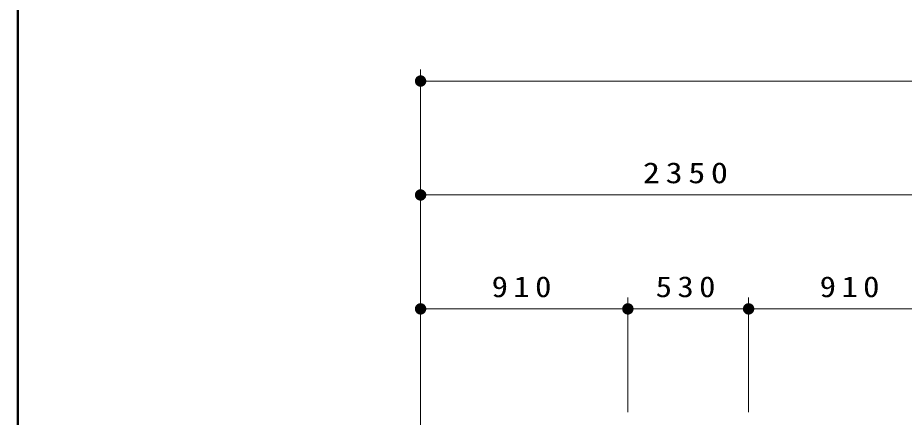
# Model space of a CAD drawing. Units: millimetres on the paper, scale 1:50. Extents: x -385 to 0, y -5 to 267.
# Drawn here: x -385 to -307.2, y 98.4 to 133.5 of the extents above; entities that cross this region are included whole.
import ezdxf

# ---------------------------------------------------------------- set-up
doc = ezdxf.new("R2010")
doc.units = ezdxf.units.MM
doc.layers.add('LY_1', color=4, linetype='Continuous', lineweight=25)
doc.layers.add('LY_2', color=7, linetype='Continuous', lineweight=13)
doc.styles.add('ＭＳ ゴシック', font='')
doc.styles.get('ＭＳ ゴシック').set_extended_font_data('MS Gothic')

# ---------------------------------------------------------------- blocks, each defined once
blk = doc.blocks.new('filled_dot')
at = {"color": 0, "linetype": 'Continuous', "lineweight": -2, "const_width": 1.25}
blk.add_lwpolyline([(-0.625, 0, 1), (0.625, 0, 1)], format="xyb", close=True, dxfattribs=at)

msp = doc.modelspace()

# ---------------------------------------------------------------- linework, layer by layer
at = {"layer": 'LY_1', "color": 7, "lineweight": 13}
for p, q in [((-349.63, 118.901), (-349.63, 128.901)), ((-349.63, 127.901), (-247.93, 127.901)), ((-349.63, 108.901), (-349.63, 118.901)), ((-349.63, 117.901), (-302.63, 117.901)), ((-349.63, 97.736), (-349.63, 108.901)), ((-331.43, 98.836), (-331.43, 108.901)), ((-320.83, 98.836), (-320.83, 108.901)), ((-349.63, 107.901), (-331.43, 107.901)), ((-331.43, 107.901), (-320.83, 107.901)), ((-320.83, 107.901), (-302.63, 107.901))]:
    msp.add_line(p, q, dxfattribs=at)
at = {"layer": 'LY_2', "lineweight": 50}
msp.add_line((-385, 267), (-385, 0), dxfattribs=at)

# ---------------------------------------------------------------- block references
at = {"layer": 'LY_1', "color": 7, "lineweight": 13, "xscale": 0.4, "yscale": 0.4}
for p in [(-349.63, 127.901), (-349.63, 117.901), (-349.63, 107.901), (-331.43, 107.901), (-320.83, 107.901)]:
    msp.add_blockref('filled_dot', p, dxfattribs=at)
at = {"layer": 'LY_1', "color": 7, "lineweight": 13, "xscale": 0.4, "yscale": 0.4, "rotation": 180}
for p in [(-331.43, 107.901), (-320.83, 107.901)]:
    msp.add_blockref('filled_dot', p, dxfattribs=at)

# ---------------------------------------------------------------- texts
at = {"layer": 'LY_1', "color": 7, "char_height": 1.833, "attachment_point": 8, "style": 'ＭＳ ゴシック'}
for s, insert in [('\\T1.33;\\W1.2;2350', (-326.13, 118.901)), ('\\T1.33;\\W1.15;910', (-340.53, 108.901)), ('\\T1.33;\\W1.15;530', (-326.13, 108.901)), ('\\T1.33;\\W1.15;910', (-311.73, 108.901))]:
    msp.add_mtext(s, dxfattribs=dict(at, insert=insert))

doc.saveas('drawing.dxf')
